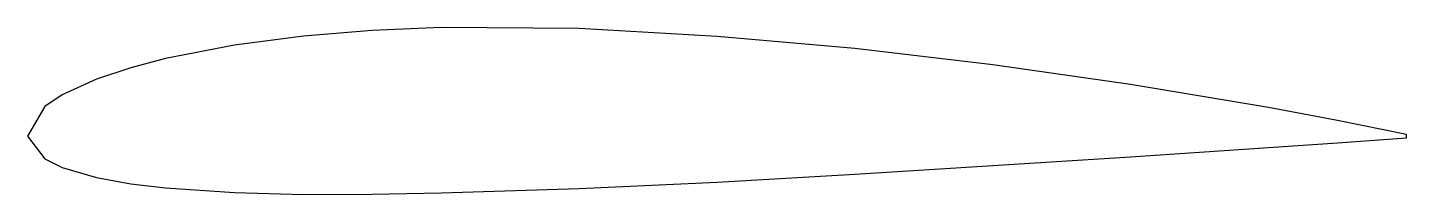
# Model space of a CAD drawing. Header units: metres. Extents: x 0 to 200, y -8 to 16.
import ezdxf

# ---------------------------------------------------------------- set-up
doc = ezdxf.new("R2010")
doc.units = ezdxf.units.M

msp = doc.modelspace()

# ---------------------------------------------------------------- linework, layer by layer
msp.add_lwpolyline([(200, 0.26), (190, 2.28), (180, 4.16), (160, 7.5), (140, 10.36), (120, 12.72), (100, 14.48), (80, 15.6), (60, 15.76), (50, 15.34), (40, 14.52), (30, 13.22), (20, 11.26), (15, 9.92), (10, 8.26), (5, 5.98), (2.5, 4.3), (0, 0), (2.5, -3.3), (5, -4.54), (10, -6.02), (15, -6.92), (20, -7.5), (30, -8.2), (40, -8.46), (50, -8.44), (60, -8.24), (80, -7.6), (100, -6.68), (120, -5.52), (140, -4.28), (160, -3), (180, -1.64), (190, -0.96), (200, -0.26)], close=True)

doc.saveas('drawing.dxf')
